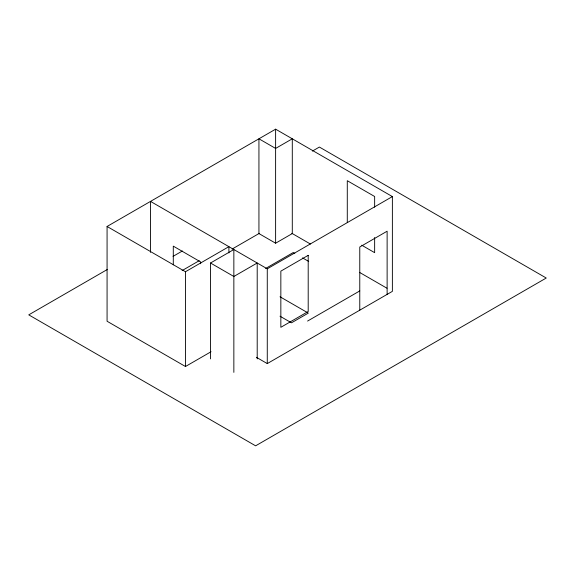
<?xml version="1.0" encoding="UTF-8"?>
<svg xmlns="http://www.w3.org/2000/svg" width="575" height="575" viewBox="0 0 575 575"><rect width="100%" height="100%" fill="white"/><g stroke="black" fill="none" stroke-linecap="round" stroke-linejoin="round"><path stroke-width="0.86" d="M211.061 351.728L185.466 366.512L107.072 321.245L107.072 226.478L275.612 129.174L392.38 196.585L392.38 291.353L267.274 363.587L256.428 357.327M107.237 269.538L28.75 314.856L255.609 445.826L546.25 278.027L319.391 147.056L312.397 151.088M173.046 256.364L182.376 250.98M182.117 270.573L199.216 260.698M107.072 226.478L185.466 271.738L228.9 246.661L228.9 252.921M232.099 249.061L259.296 233.364M210.507 358.901L210.507 263.005L233.853 249.521L233.853 372.377M275.612 243.203L292.294 233.572L292.294 138.798L275.612 148.429L258.937 138.798L258.937 233.572L275.612 243.203L275.612 129.174M265.628 268.475L293.257 252.526L294.803 253.417M150.506 252.36L150.506 201.401L267.274 268.82L392.38 196.585M307.575 321.058L359.77 290.921M361.725 245.202L374.641 252.662L374.641 237.504M291.856 233.313L310.414 244.03M359.907 272.6L386.968 288.226M302.536 257.88L308.725 261.452M280.025 296.772L308.315 313.102L291.475 322.819L280.003 316.2M210.507 263.005L233.853 276.482L257.205 263.005L257.205 358.901M387.126 294.393L387.126 231.208L359.77 247.006L359.77 310.184M374.641 207.194L374.641 196.499L347.286 180.708L347.286 222.604M267.274 268.82L267.274 363.587M200.646 263.717L200.646 261.941L173.291 246.143L173.291 264.831M185.466 271.738L185.466 366.512M308.2 255.343L280.844 271.141L280.844 327.304L308.2 311.506L308.2 255.343"/></g></svg>
